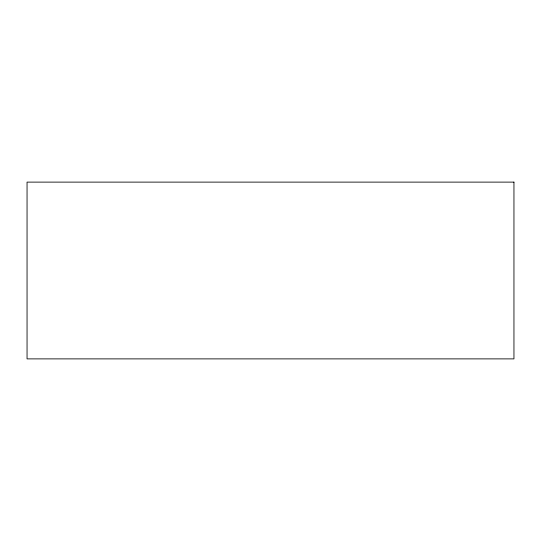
<?xml version="1.0" encoding="UTF-8"?>
<svg xmlns="http://www.w3.org/2000/svg" width="541" height="541" viewBox="0 0 541 541"><rect width="100%" height="100%" fill="white"/><g stroke="black" fill="none" stroke-linecap="round" stroke-linejoin="round"><path stroke-width="0.81" d="M513.95 182.114L27.05 182.114L27.05 358.886L513.95 358.886L513.95 182.114"/></g></svg>
